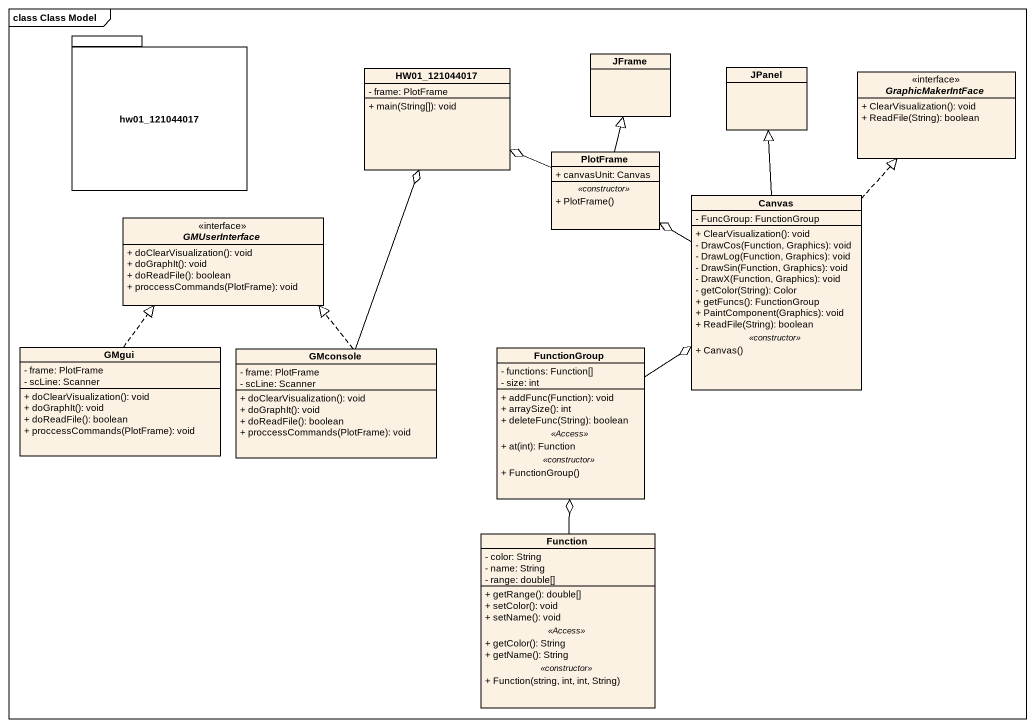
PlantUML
@startuml
mainframe class Class Model
hide circle
hide empty members
skinparam classAttributeIconSize 0
package hw01_121044017 {
}
class JFrame
class HW01_121044017 {
  - frame: PlotFrame
  + main(String[]): void
}
class JPanel
interface GraphicMakerIntFace {
  + ClearVisualization(): void
  + ReadFile(String): boolean
}
class PlotFrame {
  + canvasUnit: Canvas
  .. <<constructor>> ..
  + PlotFrame()
}
class Canvas {
  - FuncGroup: FunctionGroup
  --
  + ClearVisualization(): void
  - DrawCos(Function, Graphics): void
  - DrawLog(Function, Graphics): void
  - DrawSin(Function, Graphics): void
  - DrawX(Function, Graphics): void
  - getColor(String): Color
  + getFuncs(): FunctionGroup
  + PaintComponent(Graphics): void
  + ReadFile(String): boolean
  .. <<constructor>> ..
  + Canvas()
}
interface GMUserInterface {
  + doClearVisualization(): void
  + doGraphIt(): void
  + doReadFile(): boolean
  + proccessCommands(PlotFrame): void
}
class GMgui {
  - frame: PlotFrame
  - scLine: Scanner
  + doClearVisualization(): void
  + doGraphIt(): void
  + doReadFile(): boolean
  + proccessCommands(PlotFrame): void
}
class GMconsole {
  - frame: PlotFrame
  - scLine: Scanner
  + doClearVisualization(): void
  + doGraphIt(): void
  + doReadFile(): boolean
  + proccessCommands(PlotFrame): void
}
class FunctionGroup {
  - functions: Function[]
  - size: int
  --
  + addFunc(Function): void
  + arraySize(): int
  + deleteFunc(String): boolean
  .. <<Access>> ..
  + at(int): Function
  .. <<constructor>> ..
  + FunctionGroup()
}
class Function {
  - color: String
  - name: String
  - range: double[]
  --
  + getRange(): double[]
  + setColor(): void
  + setName(): void
  .. <<Access>> ..
  + getColor(): String
  + getName(): String
  .. <<constructor>> ..
  + Function(string, int, int, String)
}
PlotFrame -up-|> JFrame
PlotFrame -left-o HW01_121044017
Canvas -up-|> JPanel
Canvas .up.|> GraphicMakerIntFace
Canvas -left-o PlotFrame
GMgui .up.|> GMUserInterface
GMconsole -up-o HW01_121044017
GMconsole .up.|> GMUserInterface
FunctionGroup -up-o Canvas
Function -up-o FunctionGroup
@enduml
